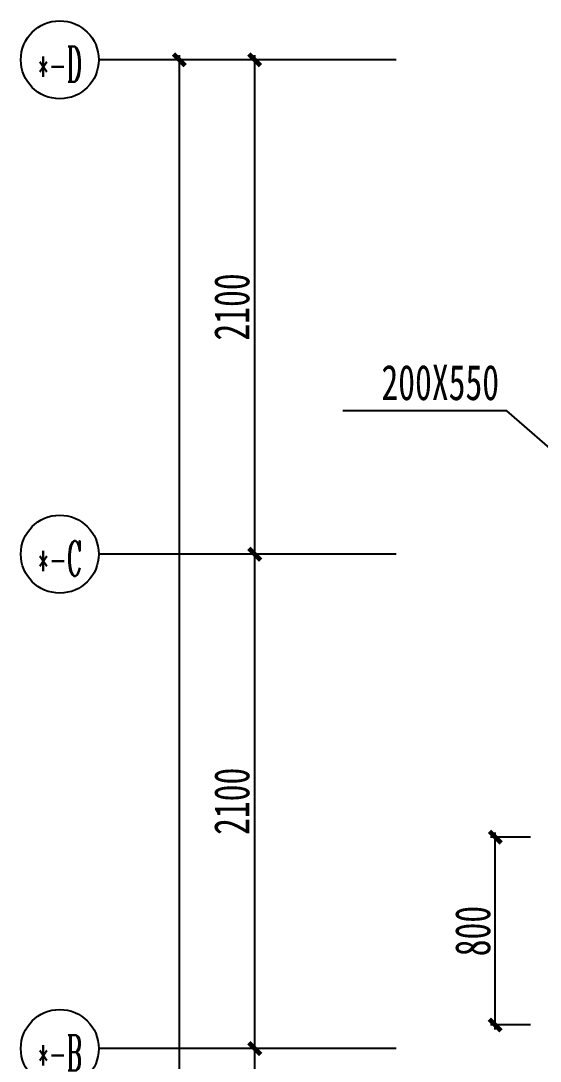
# Model space of a CAD drawing. Extents: x -255202 to 66368, y -6372500 to 603.
# Drawn here: x -36999 to -34792, y -3257241 to -3252821 of the extents above; entities that cross this region are included whole.
import ezdxf
from ezdxf.enums import TextEntityAlignment as Align

# ---------------------------------------------------------------- set-up
doc = ezdxf.new("R2010")
doc.units = 0
doc.header["$LTSCALE"] = 10
doc.header["$MEASUREMENT"] = 0
doc.linetypes.add('CONTINOUS', pattern=[0])
for name, color, linetype in [('A-DIM（轴号轴线尺寸）', 3, 'Continuous'), ('AXIS_TEXT', 7, 'Continuous'), ('DIM-开关定位', 149, 'Continuous'), ('DIM【标注】', 149, 'Continuous'), ('G-BEAM_CON', 4, 'Continuous'), ('W-文字', 67, 'Continuous')]:
    doc.layers.add(name, color=color, linetype=linetype)
doc.styles.add('_TCH_AXIS', font='COMPLEX', dxfattribs={"bigfont": 'GBCBIG'})
doc.styles.add('arch', font='romans.shx', dxfattribs={"width": 0.75})
doc.styles.add('COMPLEX', font='COMPLEX')
doc.styles.add('样式222', font='', dxfattribs={"width": 0.7})
doc.styles.add('细黑体', font='', dxfattribs={"width": 0.7})
doc.styles.get('样式222').set_extended_font_data('STXihei')
doc.styles.get('细黑体').set_extended_font_data('STXihei')
doc.dimstyles.new('DK-50', dxfattribs={"dimscale": 50, "dimtxt": 3, "dimasz": 1, "dimexe": 0.4, "dimexo": 0.4, "dimgap": 0.4, "dimtad": 1, "dimtoh": 1, "dimdec": 0, "dimrnd": 5, "dimdsep": 46, "dimtxsty": '样式222', "dimblk": 'ARCHTICK', "dimcen": 3, "dimdle": 0.4, "dimclrd": 149, "dimclre": 149, "dimclrt": 149, "dimadec": 0, "dimazin": 0, "dimtfac": 1, "dimtdec": 0, "dimtix": 1, "dimtmove": 2, "dimatfit": 3, "dimldrblk": 'ARCHTICK', "dimfxl": 3, "dimfxlon": 1, "dimtvp": 1, "dimtolj": 1, "dimtzin": 0, "dimarcsym": 0})
doc.dimstyles.new('TC-DIM', dxfattribs={"dimscale": 0, "dimtxt": 2.5, "dimasz": 1.2, "dimexe": 1.2, "dimexo": 0, "dimgap": 0.5, "dimtad": 1, "dimdec": 0, "dimlfac": -1, "dimzin": 9, "dimdsep": 46, "dimtxsty": 'arch', "dimblk1": 'ARCHTICK', "dimblk2": 'ARCHTICK', "dimsah": 1, "dimcen": 2, "dimdle": 1.2, "dimclrd": 67, "dimclre": 67, "dimclrt": 67, "dimadec": 0, "dimazin": 0, "dimtfac": 1, "dimtdec": 0, "dimtmove": 0, "dimatfit": 3, "dimldrblk": 'ARCHTICK', "dimfxl": 8, "dimtolj": 1, "dimtzin": 0, "dimarcsym": 0})

# ---------------------------------------------------------------- blocks, each defined once
blk = doc.blocks.new('_ArchTick')
at = {"color": 0, "linetype": 'ByBlock', "const_width": 0.4}
blk.add_lwpolyline([(-0.5, -0.5), (0.5, 0.5)], dxfattribs=at)
blk = doc.blocks.new('z')
at = {"color": 67}
blk.add_line((0, 0), (-1, 0), dxfattribs=at)
blk.add_lwpolyline([(-0.972, 0.974, 0.299, 0.174, 0), (0, 0, 0.174, 0.299, 0), (-0.972, -0.974, 0.299, 0.299, 0)], format="xyseb", dxfattribs=at)
blk = doc.blocks.new('*D929')
at = {"layer": 'Defpoints', "color": 0, "transparency": 16777216}
for p in [(-34982.7, -3256289.4), (-34400.7, -3256289.4), (-34423.9, -3257087)]:
    blk.add_point(p, dxfattribs=at)
at = {"layer": 'DIM-开关定位', "color": 149, "lineweight": -2, "transparency": 16777216}
for p, q in [((-34832.7, -3256289.4), (-35002.7, -3256289.4)), ((-34982.7, -3257107), (-34982.7, -3256269.4)), ((-34832.7, -3257087), (-35002.7, -3257087))]:
    blk.add_line(p, q, dxfattribs=at)
at = {"layer": 'DIM-开关定位', "color": 149, "lineweight": -2, "transparency": 16777216, "xscale": 50, "yscale": 50, "zscale": 50}
for p, rotation in [((-34982.7, -3256289.4), 90), ((-34982.7, -3257087), 270)]:
    blk.add_blockref('_ArchTick', p, dxfattribs=dict(at, rotation=rotation))
at = {"layer": 'DIM-开关定位', "color": 149, "transparency": 16777216, "insert": (-35077.7, -3256688.2), "char_height": 150, "attachment_point": 5, "rotation": 90, "style": '样式222'}
blk.add_mtext('\\A1;800', dxfattribs=at)
blk = doc.blocks.new('_AXISO')
blk.add_circle((0, 0), 0.5)
at = {"layer": 'AXIS_TEXT', "style": 'COMPLEX', "width": 1.041667}
blk.add_attdef('A', text='', height=0.56, dxfattribs=at).set_placement((-0.25, -0.28), (0.25, -0.28), align=Align.FIT)
blk = doc.blocks.new('*D1168')
at = {"layer": 'Defpoints', "color": 0, "transparency": 16777216}
for p in [(-109183.7, -3184984.5), (-108262.8, -3184984.5), (-108262.8, -3197184.5)]:
    blk.add_point(p, dxfattribs=at)
at = {"layer": 'DIM【标注】', "color": 149, "lineweight": -2, "transparency": 16777216}
for p, q in [((-109183.7, -3197204.5), (-109183.7, -3184964.5)), ((-109033.7, -3184984.5), (-109203.7, -3184984.5)), ((-109033.7, -3197184.5), (-109203.7, -3197184.5))]:
    blk.add_line(p, q, dxfattribs=at)
at = {"layer": 'DIM【标注】', "color": 149, "lineweight": -2, "transparency": 16777216, "xscale": 50, "yscale": 50, "zscale": 50}
for p, rotation in [((-109183.7, -3184984.5), 90), ((-109183.7, -3197184.5), 270)]:
    blk.add_blockref('_ArchTick', p, dxfattribs=dict(at, rotation=rotation))
at = {"layer": 'DIM【标注】', "color": 149, "transparency": 16777216, "insert": (-109280.5, -3191084.5), "char_height": 150, "attachment_point": 5, "rotation": 90, "style": '样式222'}
blk.add_mtext('\\A1;12200', dxfattribs=at)
blk = doc.blocks.new('*D1169')
at = {"layer": 'Defpoints', "color": 0, "transparency": 16777216}
for p in [(-108863.3, -3189184.5), (-108262.8, -3189184.5), (-108262.8, -3197184.5)]:
    blk.add_point(p, dxfattribs=at)
at = {"layer": 'DIM【标注】', "color": 149, "lineweight": -2, "transparency": 16777216}
for p, q in [((-108863.3, -3197204.5), (-108863.3, -3189164.5)), ((-108713.3, -3189184.5), (-108883.3, -3189184.5)), ((-108713.3, -3197184.5), (-108883.3, -3197184.5))]:
    blk.add_line(p, q, dxfattribs=at)
at = {"layer": 'DIM【标注】', "color": 149, "lineweight": -2, "transparency": 16777216, "xscale": 50, "yscale": 50, "zscale": 50}
for p, rotation in [((-108863.3, -3189184.5), 90), ((-108863.3, -3197184.5), 270)]:
    blk.add_blockref('_ArchTick', p, dxfattribs=dict(at, rotation=rotation))
at = {"layer": 'DIM【标注】', "color": 149, "transparency": 16777216, "insert": (-108960.2, -3193184.5), "char_height": 150, "attachment_point": 5, "rotation": 90, "style": '样式222'}
blk.add_mtext('\\A1;8000', dxfattribs=at)
blk = doc.blocks.new('*D1170')
at = {"layer": 'Defpoints', "color": 0, "transparency": 16777216}
for p in [(-108863.3, -3187084.5), (-108262.8, -3187084.5), (-108262.8, -3189184.5)]:
    blk.add_point(p, dxfattribs=at)
at = {"layer": 'DIM【标注】', "color": 149, "lineweight": -2, "transparency": 16777216}
for p, q in [((-108713.3, -3187084.5), (-108883.3, -3187084.5)), ((-108863.3, -3189204.5), (-108863.3, -3187064.5)), ((-108713.3, -3189184.5), (-108883.3, -3189184.5))]:
    blk.add_line(p, q, dxfattribs=at)
at = {"layer": 'DIM【标注】', "color": 149, "lineweight": -2, "transparency": 16777216, "xscale": 50, "yscale": 50, "zscale": 50}
for p, rotation in [((-108863.3, -3187084.5), 90), ((-108863.3, -3189184.5), 270)]:
    blk.add_blockref('_ArchTick', p, dxfattribs=dict(at, rotation=rotation))
at = {"layer": 'DIM【标注】', "color": 149, "transparency": 16777216, "insert": (-108960.2, -3188134.5), "char_height": 150, "attachment_point": 5, "rotation": 90, "style": '样式222'}
blk.add_mtext('\\A1;2100', dxfattribs=at)
blk = doc.blocks.new('*D1171')
at = {"layer": 'Defpoints', "color": 0, "transparency": 16777216}
for p in [(-108863.3, -3184984.5), (-108262.8, -3184984.5), (-108262.8, -3187084.5)]:
    blk.add_point(p, dxfattribs=at)
at = {"layer": 'DIM【标注】', "color": 149, "lineweight": -2, "transparency": 16777216}
for p, q in [((-108863.3, -3187104.5), (-108863.3, -3184964.5)), ((-108713.3, -3184984.5), (-108883.3, -3184984.5)), ((-108713.3, -3187084.5), (-108883.3, -3187084.5))]:
    blk.add_line(p, q, dxfattribs=at)
at = {"layer": 'DIM【标注】', "color": 149, "lineweight": -2, "transparency": 16777216, "xscale": 50, "yscale": 50, "zscale": 50}
for p, rotation in [((-108863.3, -3184984.5), 90), ((-108863.3, -3187084.5), 270)]:
    blk.add_blockref('_ArchTick', p, dxfattribs=dict(at, rotation=rotation))
at = {"layer": 'DIM【标注】', "color": 149, "transparency": 16777216, "insert": (-108960.2, -3186034.5), "char_height": 150, "attachment_point": 5, "rotation": 90, "style": '样式222'}
blk.add_mtext('\\A1;2100', dxfattribs=at)
blk = doc.blocks.new('fddfd')
at = {"layer": 'W-文字', "style": '细黑体', "width": 0.7}
blk.add_text('200X550', height=150, dxfattribs=at).set_placement((127085.4, 8394.8))
at = {"layer": 'W-文字'}
blk.add_leader([(127950, 8061.5), (127618, 8348.5), (126921.5, 8348.5)], dimstyle='TC-DIM', override={"dimscale": 50, "dimtad": 0, "dimldrblk": 'z'}, dxfattribs=at)
blk = doc.blocks.new('bz2')
at = {"layer": 'DIM【标注】'}
for p, q in [((-108262.8, -3184984.5), (-109526.4, -3184984.5)), ((-108262.8, -3187084.5), (-109526.4, -3187084.5)), ((-108262.8, -3189184.5), (-109526.4, -3189184.5))]:
    blk.add_line(p, q, dxfattribs=at)
ref = blk.add_blockref('_AXISO', (-109692, -3184984.5), dxfattribs=dict(at, xscale=331.2, yscale=331.2, zscale=331.2))
ref.add_attrib('A', '*-D', dxfattribs={"layer": 'A-DIM（轴号轴线尺寸）', "height": 150, "style": '_TCH_AXIS', "width": 0.444571}).set_placement((-109785.7, -3185078.2), (-109598.4, -3185078.2), align=Align.FIT)
ref = blk.add_blockref('_AXISO', (-109692, -3187084.5), dxfattribs=dict(at, xscale=331.2, yscale=331.2, zscale=331.2))
ref.add_attrib('A', '*-C', dxfattribs={"layer": 'A-DIM（轴号轴线尺寸）', "height": 150, "style": '_TCH_AXIS', "width": 0.46017}).set_placement((-109785.7, -3187178.2), (-109598.4, -3187178.2), align=Align.FIT)
ref = blk.add_blockref('_AXISO', (-109692, -3189184.5), dxfattribs=dict(at, xscale=331.2, yscale=331.2, zscale=331.2))
ref.add_attrib('A', '*-B', dxfattribs={"layer": 'A-DIM（轴号轴线尺寸）', "height": 150, "style": '_TCH_AXIS', "width": 0.444571}).set_placement((-109785.7, -3189278.2), (-109598.4, -3189278.2), align=Align.FIT)
for p1, p2, distance, picture, middle in [((-108262.8, -3197184.5), (-108262.8, -3184984.5), 920.9, '*D1168', (-109280.5, -3191084.5)), ((-108262.8, -3187084.5), (-108262.8, -3184984.5), 600.5, '*D1171', (-108960.2, -3186034.5)), ((-108262.8, -3189184.5), (-108262.8, -3187084.5), 600.5, '*D1170', (-108960.2, -3188134.5)), ((-108262.8, -3197184.5), (-108262.8, -3189184.5), 600.5, '*D1169', (-108960.2, -3193184.5))]:
    dim = blk.add_aligned_dim(p1=p1, p2=p2, distance=distance, dimstyle='DK-50', dxfattribs=at)
    dim.commit()
    dim.dimension.update_dxf_attribs({"geometry": picture, "text_midpoint": middle})

msp = doc.modelspace()

# ---------------------------------------------------------------- block references
at = {"layer": 'DIM【标注】'}
msp.add_blockref('bz2', (72858.7, -68002.5), dxfattribs=at)
at = {"layer": 'G-BEAM_CON', "linetype": 'CONTINOUS'}
msp.add_blockref('fddfd', (-162551.8, -3262827.4), dxfattribs=at)

# ---------------------------------------------------------------- dimensions: what is measured, and where the dimension line sits
at = {"layer": 'DIM-开关定位'}
dim = msp.add_linear_dim(base=(-34982.7, -3256289.4), p1=(-34423.9, -3257087), p2=(-34400.7, -3256289.4), angle=90, dimstyle='DK-50', dxfattribs=at)
dim.commit()
dim.dimension.update_dxf_attribs({"geometry": '*D929', "text_midpoint": (-35077.7, -3256688.2)})

doc.saveas('drawing.dxf')
